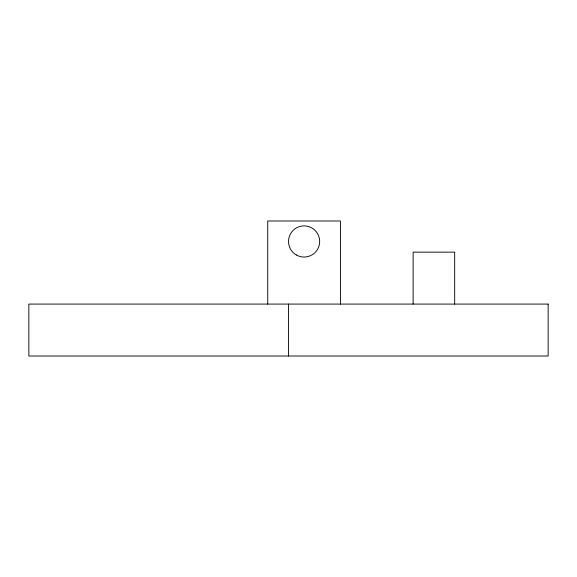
<?xml version="1.0" encoding="UTF-8"?>
<svg xmlns="http://www.w3.org/2000/svg" width="577" height="577" viewBox="0 0 577 577"><rect width="100%" height="100%" fill="white"/><g stroke="black" fill="none" stroke-linecap="round" stroke-linejoin="round"><path stroke-width="0.87" d="M454.676 304.079L454.676 252.149L413.132 252.149L413.132 304.079M340.43 304.079L340.43 220.991L267.728 220.991L267.728 304.079M288.5 304.079L288.5 356.009M548.15 304.079L28.85 304.079L28.85 356.009L548.15 356.009L548.15 304.079M296.311 254.962A15.579 15.579 0 0 0 319.68 241.467A15.579 15.579 0 0 0 296.311 227.98A15.579 15.579 0 0 0 296.311 254.962"/></g></svg>
